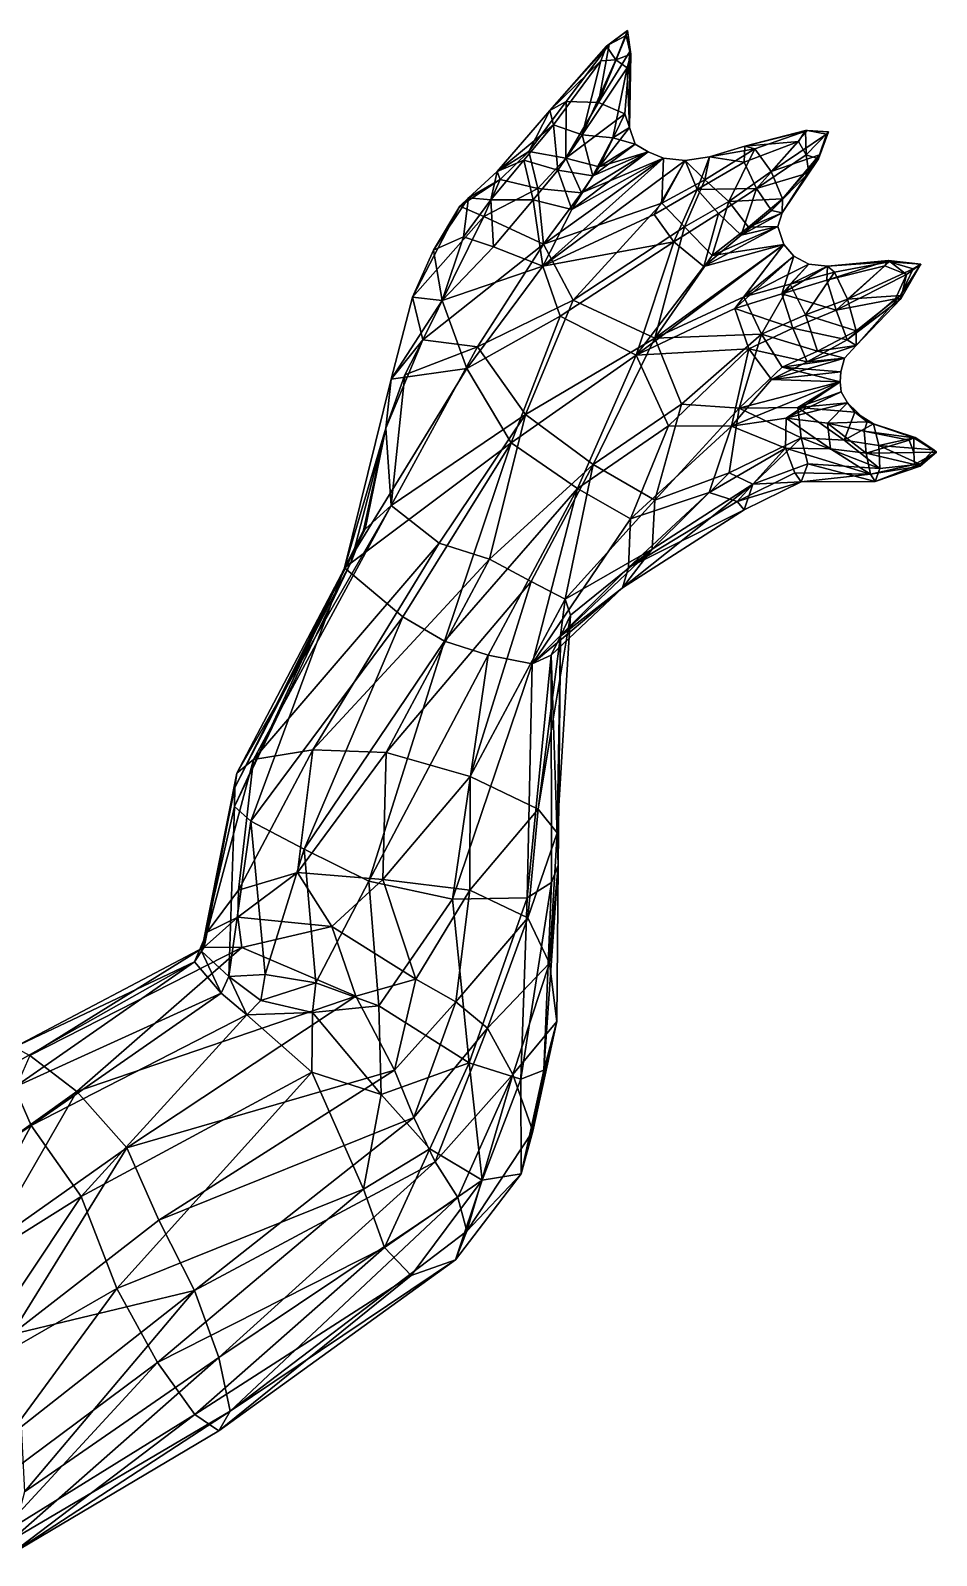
# Model space of a CAD drawing. Extents: x -0.72 to 0.72, y -1.47 to 3.21.
# Drawn here: x 0.304 to 0.718, y 0.796 to 1.493 of the extents above; entities that cross this region are included whole.
import ezdxf

# ---------------------------------------------------------------- set-up
doc = ezdxf.new("R2010")
doc.units = 0
doc.layers.add('CROCODIL$LWO', color=1, linetype='CONTINUOUS')

msp = doc.modelspace()

# ---------------------------------------------------------------- linework, layer by layer
at = {"layer": 'CROCODIL$LWO'}
for points in [[(0.57571, 1.49037, 0.01233), (0.56796, 1.48627, 0.01117), (0.56313, 1.45972, 0.03089)], [(0.57737, 1.48311, 0.01177), (0.57571, 1.49037, 0.01233), (0.56313, 1.45972, 0.03089)], [(0.57635, 1.49266, 0.00577), (0.56677, 1.48554, 0.00553), (0.56796, 1.48627, 0.01117)], [(0.57635, 1.49266, 0.00577), (0.571, 1.4792, -0.00032), (0.56677, 1.48554, 0.00553)], [(0.57571, 1.49037, 0.01233), (0.57635, 1.49266, 0.00577), (0.56796, 1.48627, 0.01117)], [(0.57635, 1.49266, 0.00577), (0.57784, 1.48192, 0.00623), (0.571, 1.4792, -0.00032)], [(0.57571, 1.49037, 0.01233), (0.57737, 1.48311, 0.01177), (0.57635, 1.49266, 0.00577)], [(0.57784, 1.48192, 0.00623), (0.57635, 1.49266, 0.00577), (0.57737, 1.48311, 0.01177)], [(0.54834, 1.46025, 0.02614), (0.56796, 1.48627, 0.01117), (0.54083, 1.4561, 0.01474)], [(0.56796, 1.48627, 0.01117), (0.56677, 1.48554, 0.00553), (0.54083, 1.4561, 0.01474)], [(0.56677, 1.48554, 0.00553), (0.56424, 1.47885, 0.00018), (0.54083, 1.4561, 0.01474)], [(0.54834, 1.46025, 0.02614), (0.56313, 1.45972, 0.03089), (0.56796, 1.48627, 0.01117)], [(0.571, 1.4792, -0.00032), (0.56424, 1.47885, 0.00018), (0.56677, 1.48554, 0.00553)], [(0.54262, 1.44961, 0.0041), (0.54083, 1.4561, 0.01474), (0.56424, 1.47885, 0.00018)], [(0.54262, 1.44961, 0.0041), (0.56424, 1.47885, 0.00018), (0.55563, 1.445, 0.00107)], [(0.571, 1.4792, -0.00032), (0.57625, 1.47561, 0.00094), (0.55563, 1.445, 0.00107)], [(0.56424, 1.47885, 0.00018), (0.571, 1.4792, -0.00032), (0.55563, 1.445, 0.00107)], [(0.57512, 1.45459, 0.02774), (0.57737, 1.48311, 0.01177), (0.56313, 1.45972, 0.03089)], [(0.57625, 1.47561, 0.00094), (0.571, 1.4792, -0.00032), (0.57784, 1.48192, 0.00623)], [(0.57512, 1.45459, 0.02774), (0.57732, 1.44836, 0.01692), (0.57737, 1.48311, 0.01177)], [(0.57625, 1.47561, 0.00094), (0.57784, 1.48192, 0.00623), (0.57732, 1.44836, 0.01692)], [(0.57784, 1.48192, 0.00623), (0.57737, 1.48311, 0.01177), (0.57732, 1.44836, 0.01692)], [(0.56963, 1.44365, 0.00571), (0.55563, 1.445, 0.00107), (0.57625, 1.47561, 0.00094)], [(0.56963, 1.44365, 0.00571), (0.57625, 1.47561, 0.00094), (0.57732, 1.44836, 0.01692)], [(0.54083, 1.4561, 0.01474), (0.54262, 1.44961, 0.0041), (0.51682, 1.42823, 0.01814)], [(0.51682, 1.42823, 0.01814), (0.53136, 1.43735, 0.0306), (0.54083, 1.4561, 0.01474)], [(0.54834, 1.46025, 0.02614), (0.54083, 1.4561, 0.01474), (0.53136, 1.43735, 0.0306)], [(0.53136, 1.43735, 0.0306), (0.54827, 1.43439, 0.03692), (0.54834, 1.46025, 0.02614)], [(0.56313, 1.45972, 0.03089), (0.54834, 1.46025, 0.02614), (0.54827, 1.43439, 0.03692)], [(0.57512, 1.45459, 0.02774), (0.56313, 1.45972, 0.03089), (0.54827, 1.43439, 0.03692)], [(0.52895, 1.4334, 0.00416), (0.51682, 1.42823, 0.01814), (0.54262, 1.44961, 0.0041)], [(0.52895, 1.4334, 0.00416), (0.54262, 1.44961, 0.0041), (0.54459, 1.42893, 0.00039)], [(0.54262, 1.44961, 0.0041), (0.55563, 1.445, 0.00107), (0.54459, 1.42893, 0.00039)], [(0.56337, 1.43037, 0.03266), (0.57512, 1.45459, 0.02774), (0.54827, 1.43439, 0.03692)], [(0.57732, 1.44836, 0.01692), (0.57512, 1.45459, 0.02774), (0.56337, 1.43037, 0.03266)], [(0.54459, 1.42893, 0.00039), (0.55563, 1.445, 0.00107), (0.56058, 1.42629, 0.00606)], [(0.55563, 1.445, 0.00107), (0.56963, 1.44365, 0.00571), (0.56058, 1.42629, 0.00606)], [(0.56058, 1.42629, 0.00606), (0.56963, 1.44365, 0.00571), (0.57989, 1.44081, 0.02079)], [(0.57989, 1.44081, 0.02079), (0.57732, 1.44836, 0.01692), (0.56337, 1.43037, 0.03266)], [(0.56963, 1.44365, 0.00571), (0.57732, 1.44836, 0.01692), (0.57989, 1.44081, 0.02079)], [(0.62965, 1.43247, 0.00942), (0.65459, 1.44191, 0.00458), (0.63537, 1.42055, 0.00594)], [(0.62965, 1.43247, 0.00942), (0.63007, 1.43977, 0.02026), (0.65459, 1.44191, 0.00458)], [(0.65768, 1.44703, 0.00918), (0.65459, 1.44191, 0.00458), (0.63007, 1.43977, 0.02026)], [(0.65868, 1.447, 0.01391), (0.65768, 1.44703, 0.00918), (0.63007, 1.43977, 0.02026)], [(0.63455, 1.43864, 0.03151), (0.65868, 1.447, 0.01391), (0.63007, 1.43977, 0.02026)], [(0.63455, 1.43864, 0.03151), (0.64208, 1.42823, 0.03582), (0.65868, 1.447, 0.01391)], [(0.65459, 1.44191, 0.00458), (0.65807, 1.43592, 0.00391), (0.63537, 1.42055, 0.00594)], [(0.66729, 1.44536, 0.01494), (0.65868, 1.447, 0.01391), (0.64208, 1.42823, 0.03582)], [(0.66407, 1.43583, 0.01407), (0.66729, 1.44536, 0.01494), (0.64208, 1.42823, 0.03582)], [(0.65459, 1.44191, 0.00458), (0.65768, 1.44703, 0.00918), (0.65807, 1.43592, 0.00391)], [(0.66828, 1.44643, 0.00949), (0.65807, 1.43592, 0.00391), (0.65768, 1.44703, 0.00918)], [(0.65768, 1.44703, 0.00918), (0.65868, 1.447, 0.01391), (0.66828, 1.44643, 0.00949)], [(0.66828, 1.44643, 0.00949), (0.6637, 1.43398, 0.00935), (0.65807, 1.43592, 0.00391)], [(0.66729, 1.44536, 0.01494), (0.66828, 1.44643, 0.00949), (0.65868, 1.447, 0.01391)], [(0.66407, 1.43583, 0.01407), (0.6637, 1.43398, 0.00935), (0.66828, 1.44643, 0.00949)], [(0.66729, 1.44536, 0.01494), (0.66407, 1.43583, 0.01407), (0.66828, 1.44643, 0.00949)], [(0.51819, 1.42469, 0.03622), (0.53136, 1.43735, 0.0306), (0.51682, 1.42823, 0.01814)], [(0.51819, 1.42469, 0.03622), (0.53536, 1.4205, 0.04389), (0.53136, 1.43735, 0.0306)], [(0.54827, 1.43439, 0.03692), (0.53136, 1.43735, 0.0306), (0.53536, 1.4205, 0.04389)], [(0.55095, 1.41097, 0.00802), (0.58584, 1.43732, 0.02724), (0.59277, 1.43439, 0.03388)], [(0.55095, 1.41097, 0.00802), (0.56058, 1.42629, 0.00606), (0.58584, 1.43732, 0.02724)], [(0.58584, 1.43732, 0.02724), (0.55538, 1.41846, 0.04357), (0.59277, 1.43439, 0.03388)], [(0.55538, 1.41846, 0.04357), (0.58584, 1.43732, 0.02724), (0.56337, 1.43037, 0.03266)], [(0.56058, 1.42629, 0.00606), (0.57989, 1.44081, 0.02079), (0.58584, 1.43732, 0.02724)], [(0.57989, 1.44081, 0.02079), (0.56337, 1.43037, 0.03266), (0.58584, 1.43732, 0.02724)], [(0.61386, 1.43499, 0.02247), (0.60827, 1.42001, 0.00918), (0.60268, 1.43325, 0.02719)], [(0.61171, 1.42448, 0.03522), (0.61386, 1.43499, 0.02247), (0.60268, 1.43325, 0.02719)], [(0.60827, 1.42001, 0.00918), (0.61386, 1.43499, 0.02247), (0.62965, 1.43247, 0.00942)], [(0.61171, 1.42448, 0.03522), (0.63455, 1.43864, 0.03151), (0.61386, 1.43499, 0.02247)], [(0.61171, 1.42448, 0.03522), (0.62261, 1.41457, 0.04129), (0.63455, 1.43864, 0.03151)], [(0.63007, 1.43977, 0.02026), (0.62965, 1.43247, 0.00942), (0.61386, 1.43499, 0.02247)], [(0.63455, 1.43864, 0.03151), (0.63007, 1.43977, 0.02026), (0.61386, 1.43499, 0.02247)], [(0.64208, 1.42823, 0.03582), (0.63455, 1.43864, 0.03151), (0.62261, 1.41457, 0.04129)], [(0.65807, 1.43592, 0.00391), (0.65928, 1.42767, 0.00464), (0.63537, 1.42055, 0.00594)], [(0.64724, 1.41577, 0.03226), (0.66407, 1.43583, 0.01407), (0.64208, 1.42823, 0.03582)], [(0.64724, 1.41577, 0.03226), (0.64711, 1.40935, 0.02128), (0.66407, 1.43583, 0.01407)], [(0.6637, 1.43398, 0.00935), (0.66407, 1.43583, 0.01407), (0.64711, 1.40935, 0.02128)], [(0.6637, 1.43398, 0.00935), (0.65928, 1.42767, 0.00464), (0.65807, 1.43592, 0.00391)], [(0.51682, 1.42823, 0.01814), (0.51389, 1.41527, 0.00542), (0.50367, 1.41628, 0.0216)], [(0.51819, 1.42469, 0.03622), (0.51682, 1.42823, 0.01814), (0.50367, 1.41628, 0.0216)], [(0.51389, 1.41527, 0.00542), (0.51682, 1.42823, 0.01814), (0.52895, 1.4334, 0.00416)], [(0.51389, 1.41527, 0.00542), (0.52895, 1.4334, 0.00416), (0.53324, 1.41526, 0.00155)], [(0.52895, 1.4334, 0.00416), (0.54459, 1.42893, 0.00039), (0.53324, 1.41526, 0.00155)], [(0.53324, 1.41526, 0.00155), (0.54459, 1.42893, 0.00039), (0.55095, 1.41097, 0.00802)], [(0.53536, 1.4205, 0.04389), (0.55538, 1.41846, 0.04357), (0.54827, 1.43439, 0.03692)], [(0.59277, 1.43439, 0.03388), (0.60268, 1.43325, 0.02719), (0.53767, 1.38503, 0.00989)], [(0.53767, 1.38503, 0.00989), (0.55095, 1.41097, 0.00802), (0.59277, 1.43439, 0.03388)], [(0.60268, 1.43325, 0.02719), (0.58863, 1.40866, 0.01052), (0.53767, 1.38503, 0.00989)], [(0.53792, 1.39509, 0.06511), (0.5921, 1.41383, 0.04593), (0.59277, 1.43439, 0.03388)], [(0.53792, 1.39509, 0.06511), (0.59277, 1.43439, 0.03388), (0.55538, 1.41846, 0.04357)], [(0.54459, 1.42893, 0.00039), (0.56058, 1.42629, 0.00606), (0.55095, 1.41097, 0.00802)], [(0.56337, 1.43037, 0.03266), (0.54827, 1.43439, 0.03692), (0.55538, 1.41846, 0.04357)], [(0.58863, 1.40866, 0.01052), (0.60268, 1.43325, 0.02719), (0.60827, 1.42001, 0.00918)], [(0.5921, 1.41383, 0.04593), (0.60268, 1.43325, 0.02719), (0.59277, 1.43439, 0.03388)], [(0.5921, 1.41383, 0.04593), (0.61171, 1.42448, 0.03522), (0.60268, 1.43325, 0.02719)], [(0.62965, 1.43247, 0.00942), (0.63537, 1.42055, 0.00594), (0.60827, 1.42001, 0.00918)], [(0.64724, 1.41577, 0.03226), (0.64208, 1.42823, 0.03582), (0.62261, 1.41457, 0.04129)], [(0.64711, 1.40935, 0.02128), (0.64211, 1.41039, 0.01013), (0.6637, 1.43398, 0.00935)], [(0.65928, 1.42767, 0.00464), (0.6637, 1.43398, 0.00935), (0.64211, 1.41039, 0.01013)], [(0.49977, 1.41239, 0.0401), (0.51819, 1.42469, 0.03622), (0.50367, 1.41628, 0.0216)], [(0.49977, 1.41239, 0.0401), (0.51069, 1.40774, 0.04729), (0.51819, 1.42469, 0.03622)], [(0.53536, 1.4205, 0.04389), (0.51819, 1.42469, 0.03622), (0.51069, 1.40774, 0.04729)], [(0.5921, 1.41383, 0.04593), (0.60239, 1.403, 0.05338), (0.61171, 1.42448, 0.03522)], [(0.62261, 1.41457, 0.04129), (0.61171, 1.42448, 0.03522), (0.60239, 1.403, 0.05338)], [(0.64211, 1.41039, 0.01013), (0.63537, 1.42055, 0.00594), (0.65928, 1.42767, 0.00464)], [(0.49977, 1.41239, 0.0401), (0.50367, 1.41628, 0.0216), (0.48778, 1.39236, 0.03202)], [(0.50367, 1.41628, 0.0216), (0.50142, 1.39848, 0.00565), (0.48778, 1.39236, 0.03202)], [(0.50142, 1.39848, 0.00565), (0.50367, 1.41628, 0.0216), (0.51389, 1.41527, 0.00542)], [(0.50142, 1.39848, 0.00565), (0.51389, 1.41527, 0.00542), (0.51508, 1.39389, 0.00019)], [(0.51069, 1.40774, 0.04729), (0.53792, 1.39509, 0.06511), (0.53536, 1.4205, 0.04389)], [(0.51389, 1.41527, 0.00542), (0.53324, 1.41526, 0.00155), (0.51508, 1.39389, 0.00019)], [(0.51508, 1.39389, 0.00019), (0.53324, 1.41526, 0.00155), (0.53767, 1.38503, 0.00989)], [(0.53324, 1.41526, 0.00155), (0.55095, 1.41097, 0.00802), (0.53767, 1.38503, 0.00989)], [(0.55538, 1.41846, 0.04357), (0.53536, 1.4205, 0.04389), (0.53792, 1.39509, 0.06511)], [(0.53792, 1.39509, 0.06511), (0.55161, 1.36956, 0.07946), (0.5921, 1.41383, 0.04593)], [(0.60239, 1.403, 0.05338), (0.5921, 1.41383, 0.04593), (0.55161, 1.36956, 0.07946)], [(0.58863, 1.40866, 0.01052), (0.60827, 1.42001, 0.00918), (0.5976, 1.39615, 0.00648)], [(0.60827, 1.42001, 0.00918), (0.61795, 1.40902, 0.00489), (0.5976, 1.39615, 0.00648)], [(0.60239, 1.403, 0.05338), (0.61508, 1.38996, 0.04646), (0.62261, 1.41457, 0.04129)], [(0.61795, 1.40902, 0.00489), (0.60827, 1.42001, 0.00918), (0.63537, 1.42055, 0.00594)], [(0.63172, 1.40291, 0.0374), (0.62261, 1.41457, 0.04129), (0.61508, 1.38996, 0.04646)], [(0.61795, 1.40902, 0.00489), (0.63537, 1.42055, 0.00594), (0.62827, 1.39916, 0.01015)], [(0.63172, 1.40291, 0.0374), (0.64724, 1.41577, 0.03226), (0.62261, 1.41457, 0.04129)], [(0.63537, 1.42055, 0.00594), (0.64211, 1.41039, 0.01013), (0.62827, 1.39916, 0.01015)], [(0.64711, 1.40935, 0.02128), (0.64724, 1.41577, 0.03226), (0.63172, 1.40291, 0.0374)], [(0.49977, 1.41239, 0.0401), (0.48778, 1.39236, 0.03202), (0.47814, 1.37093, 0.05569)], [(0.51069, 1.40774, 0.04729), (0.49977, 1.41239, 0.0401), (0.47814, 1.37093, 0.05569)], [(0.4829, 1.35133, 0.07969), (0.51069, 1.40774, 0.04729), (0.47814, 1.37093, 0.05569)], [(0.53792, 1.39509, 0.06511), (0.51069, 1.40774, 0.04729), (0.4829, 1.35133, 0.07969)], [(0.58863, 1.40866, 0.01052), (0.5976, 1.39615, 0.00648), (0.53767, 1.38503, 0.00989)], [(0.5976, 1.39615, 0.00648), (0.61795, 1.40902, 0.00489), (0.61131, 1.38494, 0.01238)], [(0.61795, 1.40902, 0.00489), (0.62827, 1.39916, 0.01015), (0.61131, 1.38494, 0.01238)], [(0.64211, 1.41039, 0.01013), (0.64711, 1.40935, 0.02128), (0.62827, 1.39916, 0.01015)], [(0.64505, 1.40318, 0.02458), (0.62827, 1.39916, 0.01015), (0.64711, 1.40935, 0.02128)], [(0.64505, 1.40318, 0.02458), (0.64711, 1.40935, 0.02128), (0.63172, 1.40291, 0.0374)], [(0.55161, 1.36956, 0.07946), (0.58881, 1.3522, 0.07), (0.60239, 1.403, 0.05338)], [(0.61508, 1.38996, 0.04646), (0.60239, 1.403, 0.05338), (0.58881, 1.3522, 0.07)], [(0.61131, 1.38494, 0.01238), (0.64505, 1.40318, 0.02458), (0.64787, 1.39494, 0.03149)], [(0.62827, 1.39916, 0.01015), (0.64505, 1.40318, 0.02458), (0.61131, 1.38494, 0.01238)], [(0.64505, 1.40318, 0.02458), (0.61508, 1.38996, 0.04646), (0.64787, 1.39494, 0.03149)], [(0.64505, 1.40318, 0.02458), (0.63172, 1.40291, 0.0374), (0.61508, 1.38996, 0.04646)], [(0.53792, 1.39509, 0.06511), (0.4829, 1.35133, 0.07969), (0.50778, 1.34822, 0.09355)], [(0.50142, 1.39848, 0.00565), (0.49166, 1.36943, 0.02322), (0.48778, 1.39236, 0.03202)], [(0.51508, 1.39389, 0.00019), (0.49166, 1.36943, 0.02322), (0.50142, 1.39848, 0.00565)], [(0.53767, 1.38503, 0.00989), (0.49166, 1.36943, 0.02322), (0.51508, 1.39389, 0.00019)], [(0.55161, 1.36956, 0.07946), (0.53792, 1.39509, 0.06511), (0.50778, 1.34822, 0.09355)], [(0.54554, 1.36218, 0.01091), (0.53767, 1.38503, 0.00989), (0.5976, 1.39615, 0.00648)], [(0.54554, 1.36218, 0.01091), (0.5976, 1.39615, 0.00648), (0.58041, 1.34441, 0.01325)], [(0.5976, 1.39615, 0.00648), (0.61131, 1.38494, 0.01238), (0.58041, 1.34441, 0.01325)], [(0.58041, 1.34441, 0.01325), (0.64787, 1.39494, 0.03149), (0.62543, 1.36575, 0.01191)], [(0.58041, 1.34441, 0.01325), (0.61131, 1.38494, 0.01238), (0.64787, 1.39494, 0.03149)], [(0.58881, 1.3522, 0.07), (0.62952, 1.37107, 0.04751), (0.64787, 1.39494, 0.03149)], [(0.58881, 1.3522, 0.07), (0.64787, 1.39494, 0.03149), (0.61508, 1.38996, 0.04646)], [(0.65245, 1.38967, 0.02804), (0.62543, 1.36575, 0.01191), (0.64787, 1.39494, 0.03149)], [(0.62952, 1.37107, 0.04751), (0.65245, 1.38967, 0.02804), (0.64787, 1.39494, 0.03149)], [(0.47814, 1.37093, 0.05569), (0.48778, 1.39236, 0.03202), (0.49166, 1.36943, 0.02322)], [(0.62543, 1.36575, 0.01191), (0.65245, 1.38967, 0.02804), (0.64687, 1.37238, 0.01005)], [(0.65245, 1.38967, 0.02804), (0.62952, 1.37107, 0.04751), (0.6593, 1.38596, 0.02519)], [(0.65066, 1.37681, 0.03862), (0.6593, 1.38596, 0.02519), (0.62952, 1.37107, 0.04751)], [(0.6593, 1.38596, 0.02519), (0.64687, 1.37238, 0.01005), (0.65245, 1.38967, 0.02804)], [(0.6593, 1.38596, 0.02519), (0.66775, 1.38506, 0.02262), (0.64687, 1.37238, 0.01005)], [(0.6593, 1.38596, 0.02519), (0.65066, 1.37681, 0.03862), (0.66775, 1.38506, 0.02262)], [(0.66775, 1.38506, 0.02262), (0.69564, 1.38761, 0.00848), (0.66747, 1.37864, 0.0111)], [(0.69564, 1.38761, 0.00848), (0.69393, 1.38526, 0.00344), (0.66747, 1.37864, 0.0111)], [(0.69603, 1.38703, 0.01377), (0.69564, 1.38761, 0.00848), (0.66775, 1.38506, 0.02262)], [(0.671, 1.3823, 0.03382), (0.69603, 1.38703, 0.01377), (0.66775, 1.38506, 0.02262)], [(0.671, 1.3823, 0.03382), (0.67685, 1.37003, 0.03809), (0.69603, 1.38703, 0.01377)], [(0.70686, 1.38389, 0.01508), (0.69603, 1.38703, 0.01377), (0.67685, 1.37003, 0.03809)], [(0.70389, 1.38118, 0.00318), (0.69393, 1.38526, 0.00344), (0.69564, 1.38761, 0.00848)], [(0.71037, 1.38598, 0.00908), (0.69564, 1.38761, 0.00848), (0.69603, 1.38703, 0.01377)], [(0.71037, 1.38598, 0.00908), (0.70389, 1.38118, 0.00318), (0.69564, 1.38761, 0.00848)], [(0.70686, 1.38389, 0.01508), (0.71037, 1.38598, 0.00908), (0.69603, 1.38703, 0.01377)], [(0.70686, 1.38389, 0.01508), (0.70116, 1.3717, 0.01398), (0.71037, 1.38598, 0.00908)], [(0.70136, 1.37018, 0.00857), (0.71037, 1.38598, 0.00908), (0.70116, 1.3717, 0.01398)], [(0.71037, 1.38598, 0.00908), (0.70136, 1.37018, 0.00857), (0.70389, 1.38118, 0.00318)], [(0.53767, 1.38503, 0.00989), (0.50288, 1.33828, 0.02781), (0.49166, 1.36943, 0.02322)], [(0.54554, 1.36218, 0.01091), (0.50288, 1.33828, 0.02781), (0.53767, 1.38503, 0.00989)], [(0.66775, 1.38506, 0.02262), (0.66747, 1.37864, 0.0111), (0.64687, 1.37238, 0.01005)], [(0.671, 1.3823, 0.03382), (0.66775, 1.38506, 0.02262), (0.65066, 1.37681, 0.03862)], [(0.65066, 1.37681, 0.03862), (0.65767, 1.36274, 0.0437), (0.671, 1.3823, 0.03382)], [(0.67685, 1.37003, 0.03809), (0.671, 1.3823, 0.03382), (0.65767, 1.36274, 0.0437)], [(0.66747, 1.37864, 0.0111), (0.69393, 1.38526, 0.00344), (0.67171, 1.36499, 0.00714)], [(0.69393, 1.38526, 0.00344), (0.70389, 1.38118, 0.00318), (0.67171, 1.36499, 0.00714)], [(0.70389, 1.38118, 0.00318), (0.69892, 1.37007, 0.00348), (0.67171, 1.36499, 0.00714)], [(0.70116, 1.3717, 0.01398), (0.70686, 1.38389, 0.01508), (0.67685, 1.37003, 0.03809)], [(0.69892, 1.37007, 0.00348), (0.70389, 1.38118, 0.00318), (0.70136, 1.37018, 0.00857)], [(0.64687, 1.37238, 0.01005), (0.65198, 1.35668, 0.00458), (0.62543, 1.36575, 0.01191)], [(0.62952, 1.37107, 0.04751), (0.63764, 1.35406, 0.05268), (0.65066, 1.37681, 0.03862)], [(0.65767, 1.36274, 0.0437), (0.65066, 1.37681, 0.03862), (0.63764, 1.35406, 0.05268)], [(0.66747, 1.37864, 0.0111), (0.67171, 1.36499, 0.00714), (0.64687, 1.37238, 0.01005)], [(0.65198, 1.35668, 0.00458), (0.64687, 1.37238, 0.01005), (0.67171, 1.36499, 0.00714)], [(0.47814, 1.37093, 0.05569), (0.49166, 1.36943, 0.02322), (0.46843, 1.33337, 0.06104)], [(0.4829, 1.35133, 0.07969), (0.47814, 1.37093, 0.05569), (0.46843, 1.33337, 0.06104)], [(0.49166, 1.36943, 0.02322), (0.50288, 1.33828, 0.02781), (0.46843, 1.33337, 0.06104)], [(0.52974, 1.31732, 0.09588), (0.55161, 1.36956, 0.07946), (0.50778, 1.34822, 0.09355)], [(0.58881, 1.3522, 0.07), (0.55161, 1.36956, 0.07946), (0.52974, 1.31732, 0.09588)], [(0.62543, 1.36575, 0.01191), (0.63182, 1.34731, 0.00476), (0.58041, 1.34441, 0.01325)], [(0.63764, 1.35406, 0.05268), (0.62952, 1.37107, 0.04751), (0.58881, 1.3522, 0.07)], [(0.63182, 1.34731, 0.00476), (0.62543, 1.36575, 0.01191), (0.65198, 1.35668, 0.00458)], [(0.68095, 1.35551, 0.03446), (0.67685, 1.37003, 0.03809), (0.65767, 1.36274, 0.0437)], [(0.67672, 1.35134, 0.01087), (0.67171, 1.36499, 0.00714), (0.69892, 1.37007, 0.00348)], [(0.68089, 1.34875, 0.02345), (0.67672, 1.35134, 0.01087), (0.70136, 1.37018, 0.00857)], [(0.69892, 1.37007, 0.00348), (0.70136, 1.37018, 0.00857), (0.67672, 1.35134, 0.01087)], [(0.68095, 1.35551, 0.03446), (0.70116, 1.3717, 0.01398), (0.67685, 1.37003, 0.03809)], [(0.68095, 1.35551, 0.03446), (0.68089, 1.34875, 0.02345), (0.70116, 1.3717, 0.01398)], [(0.70136, 1.37018, 0.00857), (0.70116, 1.3717, 0.01398), (0.68089, 1.34875, 0.02345)], [(0.54554, 1.36218, 0.01091), (0.52316, 1.30434, 0.02888), (0.50288, 1.33828, 0.02781)], [(0.58041, 1.34441, 0.01325), (0.52316, 1.30434, 0.02888), (0.54554, 1.36218, 0.01091)], [(0.66322, 1.34618, 0.0384), (0.65767, 1.36274, 0.0437), (0.63764, 1.35406, 0.05268)], [(0.67171, 1.36499, 0.00714), (0.67672, 1.35134, 0.01087), (0.65198, 1.35668, 0.00458)], [(0.66322, 1.34618, 0.0384), (0.68095, 1.35551, 0.03446), (0.65767, 1.36274, 0.0437)], [(0.4829, 1.35133, 0.07969), (0.46594, 1.31104, 0.0811), (0.47457, 1.33537, 0.09568)], [(0.46843, 1.33337, 0.06104), (0.46594, 1.31104, 0.0811), (0.4829, 1.35133, 0.07969)], [(0.50778, 1.34822, 0.09355), (0.4829, 1.35133, 0.07969), (0.47457, 1.33537, 0.09568)], [(0.56068, 1.29441, 0.0885), (0.58881, 1.3522, 0.07), (0.52974, 1.31732, 0.09588)], [(0.56068, 1.29441, 0.0885), (0.60113, 1.32195, 0.071), (0.58881, 1.3522, 0.07)], [(0.60113, 1.32195, 0.071), (0.63764, 1.35406, 0.05268), (0.58881, 1.3522, 0.07)], [(0.60113, 1.32195, 0.071), (0.62747, 1.32024, 0.05613), (0.63764, 1.35406, 0.05268)], [(0.64713, 1.33884, 0.04437), (0.63764, 1.35406, 0.05268), (0.62747, 1.32024, 0.05613)], [(0.65198, 1.35668, 0.00458), (0.65853, 1.34137, 0.00892), (0.63182, 1.34731, 0.00476)], [(0.64713, 1.33884, 0.04437), (0.66322, 1.34618, 0.0384), (0.63764, 1.35406, 0.05268)], [(0.65853, 1.34137, 0.00892), (0.65198, 1.35668, 0.00458), (0.67672, 1.35134, 0.01087)], [(0.67672, 1.35134, 0.01087), (0.68089, 1.34875, 0.02345), (0.65853, 1.34137, 0.00892)], [(0.68089, 1.34875, 0.02345), (0.68095, 1.35551, 0.03446), (0.66322, 1.34618, 0.0384)], [(0.50778, 1.34822, 0.09355), (0.47457, 1.33537, 0.09568), (0.46844, 1.27572, 0.10812)], [(0.52974, 1.31732, 0.09588), (0.50778, 1.34822, 0.09355), (0.46844, 1.27572, 0.10812)], [(0.5535, 1.28353, 0.01983), (0.52316, 1.30434, 0.02888), (0.58041, 1.34441, 0.01325)], [(0.59517, 1.3121, 0.00354), (0.5535, 1.28353, 0.01983), (0.58041, 1.34441, 0.01325)], [(0.59517, 1.3121, 0.00354), (0.58041, 1.34441, 0.01325), (0.63182, 1.34731, 0.00476)], [(0.59517, 1.3121, 0.00354), (0.63182, 1.34731, 0.00476), (0.62397, 1.31202, 0.00469)], [(0.63182, 1.34731, 0.00476), (0.64224, 1.33335, 0.00798), (0.62397, 1.31202, 0.00469)], [(0.64224, 1.33335, 0.00798), (0.63182, 1.34731, 0.00476), (0.65853, 1.34137, 0.00892)], [(0.67555, 1.34308, 0.02609), (0.66322, 1.34618, 0.0384), (0.64713, 1.33884, 0.04437)], [(0.67555, 1.34308, 0.02609), (0.65853, 1.34137, 0.00892), (0.68089, 1.34875, 0.02345)], [(0.67555, 1.34308, 0.02609), (0.68089, 1.34875, 0.02345), (0.66322, 1.34618, 0.0384)], [(0.50288, 1.33828, 0.02781), (0.44711, 1.24731, 0.05597), (0.46843, 1.33337, 0.06104)], [(0.52316, 1.30434, 0.02888), (0.44711, 1.24731, 0.05597), (0.50288, 1.33828, 0.02781)], [(0.62747, 1.32024, 0.05613), (0.67363, 1.33227, 0.02444), (0.64713, 1.33884, 0.04437)], [(0.67392, 1.33678, 0.02369), (0.64224, 1.33335, 0.00798), (0.67555, 1.34308, 0.02609)], [(0.65853, 1.34137, 0.00892), (0.67555, 1.34308, 0.02609), (0.64224, 1.33335, 0.00798)], [(0.67392, 1.33678, 0.02369), (0.67555, 1.34308, 0.02609), (0.64713, 1.33884, 0.04437)], [(0.67392, 1.33678, 0.02369), (0.64713, 1.33884, 0.04437), (0.67363, 1.33227, 0.02444)], [(0.46843, 1.33337, 0.06104), (0.44711, 1.24731, 0.05597), (0.46594, 1.31104, 0.0811)], [(0.47457, 1.33537, 0.09568), (0.46594, 1.31104, 0.0811), (0.46844, 1.27572, 0.10812)], [(0.62397, 1.31202, 0.00469), (0.64224, 1.33335, 0.00798), (0.67363, 1.33227, 0.02444)], [(0.62397, 1.31202, 0.00469), (0.67363, 1.33227, 0.02444), (0.64884, 1.31561, 0.00652)], [(0.62747, 1.32024, 0.05613), (0.65418, 1.32046, 0.04274), (0.67363, 1.33227, 0.02444)], [(0.64224, 1.33335, 0.00798), (0.67392, 1.33678, 0.02369), (0.67363, 1.33227, 0.02444)], [(0.67402, 1.32768, 0.02301), (0.64884, 1.31561, 0.00652), (0.67363, 1.33227, 0.02444)], [(0.65418, 1.32046, 0.04274), (0.67402, 1.32768, 0.02301), (0.67363, 1.33227, 0.02444)], [(0.67402, 1.32768, 0.02301), (0.67692, 1.32267, 0.02205), (0.64884, 1.31561, 0.00652)], [(0.67402, 1.32768, 0.02301), (0.65418, 1.32046, 0.04274), (0.67692, 1.32267, 0.02205)], [(0.46844, 1.27572, 0.10812), (0.49026, 1.25854, 0.11284), (0.52974, 1.31732, 0.09588)], [(0.51326, 1.2513, 0.11576), (0.52974, 1.31732, 0.09588), (0.49026, 1.25854, 0.11284)], [(0.51326, 1.2513, 0.11576), (0.56068, 1.29441, 0.0885), (0.52974, 1.31732, 0.09588)], [(0.56068, 1.29441, 0.0885), (0.58893, 1.27821, 0.07378), (0.60113, 1.32195, 0.071)], [(0.58893, 1.27821, 0.07378), (0.62747, 1.32024, 0.05613), (0.60113, 1.32195, 0.071)], [(0.62747, 1.32024, 0.05613), (0.58893, 1.27821, 0.07378), (0.62277, 1.29066, 0.06038)], [(0.62277, 1.29066, 0.06038), (0.65573, 1.30667, 0.04816), (0.62747, 1.32024, 0.05613)], [(0.65573, 1.30667, 0.04816), (0.65418, 1.32046, 0.04274), (0.62747, 1.32024, 0.05613)], [(0.67692, 1.32267, 0.02205), (0.66783, 1.31334, 0.00803), (0.64884, 1.31561, 0.00652)], [(0.68023, 1.31842, 0.03906), (0.67692, 1.32267, 0.02205), (0.65418, 1.32046, 0.04274)], [(0.65573, 1.30667, 0.04816), (0.67542, 1.3056, 0.04353), (0.65418, 1.32046, 0.04274)], [(0.67542, 1.3056, 0.04353), (0.68023, 1.31842, 0.03906), (0.65418, 1.32046, 0.04274)], [(0.67692, 1.32267, 0.02205), (0.68597, 1.31402, 0.02112), (0.66783, 1.31334, 0.00803)], [(0.68023, 1.31842, 0.03906), (0.67542, 1.3056, 0.04353), (0.68883, 1.31307, 0.03482)], [(0.67692, 1.32267, 0.02205), (0.68023, 1.31842, 0.03906), (0.68597, 1.31402, 0.02112)], [(0.68883, 1.31307, 0.03482), (0.68597, 1.31402, 0.02112), (0.68023, 1.31842, 0.03906)], [(0.44711, 1.24731, 0.05597), (0.45002, 1.25004, 0.06891), (0.46594, 1.31104, 0.0811)], [(0.4557, 1.26452, 0.08165), (0.46594, 1.31104, 0.0811), (0.45002, 1.25004, 0.06891)], [(0.4557, 1.26452, 0.08165), (0.45647, 1.2649, 0.09375), (0.46594, 1.31104, 0.0811)], [(0.46844, 1.27572, 0.10812), (0.46594, 1.31104, 0.0811), (0.45647, 1.2649, 0.09375)], [(0.59517, 1.3121, 0.00354), (0.5777, 1.26972, 0.01133), (0.5535, 1.28353, 0.01983)], [(0.62397, 1.31202, 0.00469), (0.5777, 1.26972, 0.01133), (0.59517, 1.3121, 0.00354)], [(0.5777, 1.26972, 0.01133), (0.62397, 1.31202, 0.00469), (0.61374, 1.28164, 0.00007)], [(0.61374, 1.28164, 0.00007), (0.62397, 1.31202, 0.00469), (0.64863, 1.30188, 0.00081)], [(0.64884, 1.31561, 0.00652), (0.64863, 1.30188, 0.00081), (0.62397, 1.31202, 0.00469)], [(0.64863, 1.30188, 0.00081), (0.64884, 1.31561, 0.00652), (0.6691, 1.30169, 0.00272)], [(0.66783, 1.31334, 0.00803), (0.6691, 1.30169, 0.00272), (0.64884, 1.31561, 0.00652)], [(0.68597, 1.31402, 0.02112), (0.68447, 1.30969, 0.00982), (0.66783, 1.31334, 0.00803)], [(0.6691, 1.30169, 0.00272), (0.66783, 1.31334, 0.00803), (0.68552, 1.29963, 0.00569)], [(0.68447, 1.30969, 0.00982), (0.68552, 1.29963, 0.00569), (0.66783, 1.31334, 0.00803)], [(0.69119, 1.3031, 0.03883), (0.68883, 1.31307, 0.03482), (0.67542, 1.3056, 0.04353)], [(0.68597, 1.31402, 0.02112), (0.70726, 1.30661, 0.01085), (0.68447, 1.30969, 0.00982)], [(0.68447, 1.30969, 0.00982), (0.70502, 1.30565, 0.00596), (0.68552, 1.29963, 0.00569)], [(0.70726, 1.30661, 0.01085), (0.70502, 1.30565, 0.00596), (0.68447, 1.30969, 0.00982)], [(0.68883, 1.31307, 0.03482), (0.70785, 1.30685, 0.01683), (0.68597, 1.31402, 0.02112)], [(0.70785, 1.30685, 0.01683), (0.70726, 1.30661, 0.01085), (0.68597, 1.31402, 0.02112)], [(0.68883, 1.31307, 0.03482), (0.69119, 1.3031, 0.03883), (0.70785, 1.30685, 0.01683)], [(0.47373, 1.22489, 0.04985), (0.44711, 1.24731, 0.05597), (0.52316, 1.30434, 0.02888)], [(0.49278, 1.21371, 0.05036), (0.47373, 1.22489, 0.04985), (0.52316, 1.30434, 0.02888)], [(0.5535, 1.28353, 0.01983), (0.49278, 1.21371, 0.05036), (0.52316, 1.30434, 0.02888)], [(0.62277, 1.29066, 0.06038), (0.63359, 1.28549, 0.05144), (0.65573, 1.30667, 0.04816)], [(0.65872, 1.29478, 0.04244), (0.65573, 1.30667, 0.04816), (0.63359, 1.28549, 0.05144)], [(0.65872, 1.29478, 0.04244), (0.6917, 1.29262, 0.03518), (0.65573, 1.30667, 0.04816)], [(0.6917, 1.29262, 0.03518), (0.67542, 1.3056, 0.04353), (0.65573, 1.30667, 0.04816)], [(0.6917, 1.29262, 0.03518), (0.69119, 1.3031, 0.03883), (0.67542, 1.3056, 0.04353)], [(0.70502, 1.30565, 0.00596), (0.70727, 1.29993, 0.00515), (0.68552, 1.29963, 0.00569)], [(0.71638, 1.30111, 0.01783), (0.70785, 1.30685, 0.01683), (0.69119, 1.3031, 0.03883)], [(0.6917, 1.29262, 0.03518), (0.70995, 1.2946, 0.01563), (0.69119, 1.3031, 0.03883)], [(0.70995, 1.2946, 0.01563), (0.71638, 1.30111, 0.01783), (0.69119, 1.3031, 0.03883)], [(0.70502, 1.30565, 0.00596), (0.70726, 1.30661, 0.01085), (0.70727, 1.29993, 0.00515)], [(0.70726, 1.30661, 0.01085), (0.70785, 1.30685, 0.01683), (0.7176, 1.30016, 0.01107)], [(0.70726, 1.30661, 0.01085), (0.7176, 1.30016, 0.01107), (0.70727, 1.29993, 0.00515)], [(0.70785, 1.30685, 0.01683), (0.71638, 1.30111, 0.01783), (0.7176, 1.30016, 0.01107)], [(0.61374, 1.28164, 0.00007), (0.64863, 1.30188, 0.00081), (0.6265, 1.27763, 0.00561)], [(0.64863, 1.30188, 0.00081), (0.65282, 1.29065, 0.00561), (0.6265, 1.27763, 0.00561)], [(0.65282, 1.29065, 0.00561), (0.64863, 1.30188, 0.00081), (0.68742, 1.2901, 0.00918)], [(0.6691, 1.30169, 0.00272), (0.68742, 1.2901, 0.00918), (0.64863, 1.30188, 0.00081)], [(0.68552, 1.29963, 0.00569), (0.68742, 1.2901, 0.00918), (0.6691, 1.30169, 0.00272)], [(0.70727, 1.29993, 0.00515), (0.70749, 1.29445, 0.00577), (0.68552, 1.29963, 0.00569)], [(0.68742, 1.2901, 0.00918), (0.68552, 1.29963, 0.00569), (0.70749, 1.29445, 0.00577)], [(0.70727, 1.29993, 0.00515), (0.7176, 1.30016, 0.01107), (0.70749, 1.29445, 0.00577)], [(0.7176, 1.30016, 0.01107), (0.71008, 1.29371, 0.01064), (0.70749, 1.29445, 0.00577)], [(0.71638, 1.30111, 0.01783), (0.70995, 1.2946, 0.01563), (0.7176, 1.30016, 0.01107)], [(0.71008, 1.29371, 0.01064), (0.7176, 1.30016, 0.01107), (0.70995, 1.2946, 0.01563)], [(0.51326, 1.2513, 0.11576), (0.53236, 1.2411, 0.1136), (0.56068, 1.29441, 0.0885)], [(0.54783, 1.23301, 0.10183), (0.56068, 1.29441, 0.0885), (0.53236, 1.2411, 0.1136)], [(0.54783, 1.23301, 0.10183), (0.58893, 1.27821, 0.07378), (0.56068, 1.29441, 0.0885)], [(0.62277, 1.29066, 0.06038), (0.58893, 1.27821, 0.07378), (0.58761, 1.2558, 0.06791)], [(0.62277, 1.29066, 0.06038), (0.58761, 1.2558, 0.06791), (0.63359, 1.28549, 0.05144)], [(0.65282, 1.29065, 0.00561), (0.65578, 1.2865, 0.02016), (0.6265, 1.27763, 0.00561)], [(0.65578, 1.2865, 0.02016), (0.65872, 1.29478, 0.04244), (0.63359, 1.28549, 0.05144)], [(0.65282, 1.29065, 0.00561), (0.68742, 1.2901, 0.00918), (0.65578, 1.2865, 0.02016)], [(0.65578, 1.2865, 0.02016), (0.68958, 1.28673, 0.02058), (0.65872, 1.29478, 0.04244)], [(0.68742, 1.2901, 0.00918), (0.68958, 1.28673, 0.02058), (0.65578, 1.2865, 0.02016)], [(0.68958, 1.28673, 0.02058), (0.6917, 1.29262, 0.03518), (0.65872, 1.29478, 0.04244)], [(0.70749, 1.29445, 0.00577), (0.71008, 1.29371, 0.01064), (0.68742, 1.2901, 0.00918)], [(0.68958, 1.28673, 0.02058), (0.68742, 1.2901, 0.00918), (0.71008, 1.29371, 0.01064)], [(0.6917, 1.29262, 0.03518), (0.68958, 1.28673, 0.02058), (0.70995, 1.2946, 0.01563)], [(0.71008, 1.29371, 0.01064), (0.70995, 1.2946, 0.01563), (0.68958, 1.28673, 0.02058)], [(0.51269, 1.20737, 0.04936), (0.49278, 1.21371, 0.05036), (0.5535, 1.28353, 0.01983)], [(0.53276, 1.2035, 0.05198), (0.51269, 1.20737, 0.04936), (0.5535, 1.28353, 0.01983)], [(0.5777, 1.26972, 0.01133), (0.53276, 1.2035, 0.05198), (0.5535, 1.28353, 0.01983)], [(0.58761, 1.2558, 0.06791), (0.57407, 1.23817, 0.04998), (0.63359, 1.28549, 0.05144)], [(0.57407, 1.23817, 0.04998), (0.6297, 1.27369, 0.02365), (0.63359, 1.28549, 0.05144)], [(0.57681, 1.24737, 0.01746), (0.5777, 1.26972, 0.01133), (0.61374, 1.28164, 0.00007)], [(0.57681, 1.24737, 0.01746), (0.61374, 1.28164, 0.00007), (0.6265, 1.27763, 0.00561)], [(0.6297, 1.27369, 0.02365), (0.6265, 1.27763, 0.00561), (0.65578, 1.2865, 0.02016)], [(0.6297, 1.27369, 0.02365), (0.65578, 1.2865, 0.02016), (0.63359, 1.28549, 0.05144)], [(0.45647, 1.2649, 0.09375), (0.39781, 1.15345, 0.13138), (0.46844, 1.27572, 0.10812)], [(0.39781, 1.15345, 0.13138), (0.40543, 1.15973, 0.14537), (0.46844, 1.27572, 0.10812)], [(0.46844, 1.27572, 0.10812), (0.40543, 1.15973, 0.14537), (0.49026, 1.25854, 0.11284)], [(0.58893, 1.27821, 0.07378), (0.54783, 1.23301, 0.10183), (0.58761, 1.2558, 0.06791)], [(0.57681, 1.24737, 0.01746), (0.6265, 1.27763, 0.00561), (0.6297, 1.27369, 0.02365)], [(0.53276, 1.2035, 0.05198), (0.5777, 1.26972, 0.01133), (0.57681, 1.24737, 0.01746)], [(0.57407, 1.23817, 0.04998), (0.57681, 1.24737, 0.01746), (0.6297, 1.27369, 0.02365)], [(0.4557, 1.26452, 0.08165), (0.39689, 1.14698, 0.11326), (0.45647, 1.2649, 0.09375)], [(0.39781, 1.15345, 0.13138), (0.45647, 1.2649, 0.09375), (0.39689, 1.14698, 0.11326)], [(0.4557, 1.26452, 0.08165), (0.45002, 1.25004, 0.06891), (0.39689, 1.14698, 0.11326)], [(0.43253, 1.16415, 0.16278), (0.49026, 1.25854, 0.11284), (0.40543, 1.15973, 0.14537)], [(0.49026, 1.25854, 0.11284), (0.43253, 1.16415, 0.16278), (0.51326, 1.2513, 0.11576)], [(0.57407, 1.23817, 0.04998), (0.58761, 1.2558, 0.06791), (0.54578, 1.21603, 0.07404)], [(0.55028, 1.22561, 0.09164), (0.54578, 1.21603, 0.07404), (0.58761, 1.2558, 0.06791)], [(0.54783, 1.23301, 0.10183), (0.55028, 1.22561, 0.09164), (0.58761, 1.2558, 0.06791)], [(0.39676, 1.13825, 0.09518), (0.45002, 1.25004, 0.06891), (0.44711, 1.24731, 0.05597)], [(0.39676, 1.13825, 0.09518), (0.39689, 1.14698, 0.11326), (0.45002, 1.25004, 0.06891)], [(0.4042, 1.13158, 0.08197), (0.39676, 1.13825, 0.09518), (0.44711, 1.24731, 0.05597)], [(0.44711, 1.24731, 0.05597), (0.47373, 1.22489, 0.04985), (0.4042, 1.13158, 0.08197)], [(0.43253, 1.16415, 0.16278), (0.4661, 1.16294, 0.17109), (0.51326, 1.2513, 0.11576)], [(0.51326, 1.2513, 0.11576), (0.4661, 1.16294, 0.17109), (0.53236, 1.2411, 0.1136)], [(0.57681, 1.24737, 0.01746), (0.57407, 1.23817, 0.04998), (0.53276, 1.2035, 0.05198)], [(0.50447, 1.15194, 0.16449), (0.53236, 1.2411, 0.1136), (0.4661, 1.16294, 0.17109)], [(0.53236, 1.2411, 0.1136), (0.50447, 1.15194, 0.16449), (0.54783, 1.23301, 0.10183)], [(0.50447, 1.15194, 0.16449), (0.53559, 1.13709, 0.14847), (0.54783, 1.23301, 0.10183)], [(0.54142, 1.20734, 0.06154), (0.53276, 1.2035, 0.05198), (0.57407, 1.23817, 0.04998)], [(0.54783, 1.23301, 0.10183), (0.53559, 1.13709, 0.14847), (0.55028, 1.22561, 0.09164)], [(0.54578, 1.21603, 0.07404), (0.54142, 1.20734, 0.06154), (0.57407, 1.23817, 0.04998)], [(0.42862, 1.11874, 0.06415), (0.4042, 1.13158, 0.08197), (0.47373, 1.22489, 0.04985)], [(0.42862, 1.11874, 0.06415), (0.47373, 1.22489, 0.04985), (0.49278, 1.21371, 0.05036)], [(0.54421, 1.12624, 0.13109), (0.55028, 1.22561, 0.09164), (0.53559, 1.13709, 0.14847)], [(0.55028, 1.22561, 0.09164), (0.54421, 1.12624, 0.13109), (0.54578, 1.21603, 0.07404)], [(0.45821, 1.10414, 0.05158), (0.42862, 1.11874, 0.06415), (0.49278, 1.21371, 0.05036)], [(0.49278, 1.21371, 0.05036), (0.51269, 1.20737, 0.04936), (0.45821, 1.10414, 0.05158)], [(0.54578, 1.21603, 0.07404), (0.54467, 1.11148, 0.10254), (0.54142, 1.20734, 0.06154)], [(0.54421, 1.12624, 0.13109), (0.54467, 1.11148, 0.10254), (0.54578, 1.21603, 0.07404)], [(0.49642, 1.09599, 0.05416), (0.45821, 1.10414, 0.05158), (0.51269, 1.20737, 0.04936)], [(0.49642, 1.09599, 0.05416), (0.51269, 1.20737, 0.04936), (0.53276, 1.2035, 0.05198)], [(0.53276, 1.2035, 0.05198), (0.54142, 1.20734, 0.06154), (0.5306, 1.09653, 0.06895)], [(0.54167, 1.10363, 0.08369), (0.5306, 1.09653, 0.06895), (0.54142, 1.20734, 0.06154)], [(0.54167, 1.10363, 0.08369), (0.54142, 1.20734, 0.06154), (0.54467, 1.11148, 0.10254)], [(0.5306, 1.09653, 0.06895), (0.49642, 1.09599, 0.05416), (0.53276, 1.2035, 0.05198)], [(0.42559, 1.1081, 0.20199), (0.43253, 1.16415, 0.16278), (0.39864, 1.10013, 0.19547)], [(0.43253, 1.16415, 0.16278), (0.40543, 1.15973, 0.14537), (0.39864, 1.10013, 0.19547)], [(0.43253, 1.16415, 0.16278), (0.42559, 1.1081, 0.20199), (0.4661, 1.16294, 0.17109)], [(0.39864, 1.10013, 0.19547), (0.40543, 1.15973, 0.14537), (0.38433, 1.08087, 0.18057)], [(0.39781, 1.15345, 0.13138), (0.38433, 1.08087, 0.18057), (0.40543, 1.15973, 0.14537)], [(0.46458, 1.10496, 0.20434), (0.4661, 1.16294, 0.17109), (0.42559, 1.1081, 0.20199)], [(0.50447, 1.15194, 0.16449), (0.4661, 1.16294, 0.17109), (0.46458, 1.10496, 0.20434)], [(0.38433, 1.08087, 0.18057), (0.39781, 1.15345, 0.13138), (0.38167, 1.07222, 0.14818)], [(0.39781, 1.15345, 0.13138), (0.39689, 1.14698, 0.11326), (0.38167, 1.07222, 0.14818)], [(0.50437, 1.10002, 0.20268), (0.50447, 1.15194, 0.16449), (0.46458, 1.10496, 0.20434)], [(0.50447, 1.15194, 0.16449), (0.50437, 1.10002, 0.20268), (0.53559, 1.13709, 0.14847)], [(0.39689, 1.14698, 0.11326), (0.39676, 1.13825, 0.09518), (0.38167, 1.07222, 0.14818)], [(0.39676, 1.13825, 0.09518), (0.39414, 1.06072, 0.10631), (0.38167, 1.07222, 0.14818)], [(0.39676, 1.13825, 0.09518), (0.4042, 1.13158, 0.08197), (0.39414, 1.06072, 0.10631)], [(0.53085, 1.0874, 0.18487), (0.53559, 1.13709, 0.14847), (0.50437, 1.10002, 0.20268)], [(0.54421, 1.12624, 0.13109), (0.53559, 1.13709, 0.14847), (0.53085, 1.0874, 0.18487)], [(0.41078, 1.06163, 0.08207), (0.39414, 1.06072, 0.10631), (0.4042, 1.13158, 0.08197)], [(0.4042, 1.13158, 0.08197), (0.42862, 1.11874, 0.06415), (0.41078, 1.06163, 0.08207)], [(0.54075, 1.06677, 0.15959), (0.54421, 1.12624, 0.13109), (0.53085, 1.0874, 0.18487)], [(0.54421, 1.12624, 0.13109), (0.54075, 1.06677, 0.15959), (0.54467, 1.11148, 0.10254)], [(0.42862, 1.11874, 0.06415), (0.43396, 1.05783, 0.07161), (0.41078, 1.06163, 0.08207)], [(0.42862, 1.11874, 0.06415), (0.45821, 1.10414, 0.05158), (0.43396, 1.05783, 0.07161)], [(0.39864, 1.10013, 0.19547), (0.39835, 1.08782, 0.19866), (0.42559, 1.1081, 0.20199)], [(0.44121, 1.08349, 0.20387), (0.42559, 1.1081, 0.20199), (0.39835, 1.08782, 0.19866)], [(0.42559, 1.1081, 0.20199), (0.44121, 1.08349, 0.20387), (0.46458, 1.10496, 0.20434)], [(0.54409, 1.04011, 0.12665), (0.53818, 1.0178, 0.08472), (0.54467, 1.11148, 0.10254)], [(0.54167, 1.10363, 0.08369), (0.54467, 1.11148, 0.10254), (0.53818, 1.0178, 0.08472)], [(0.54409, 1.04011, 0.12665), (0.54467, 1.11148, 0.10254), (0.54075, 1.06677, 0.15959)], [(0.4627, 1.04722, 0.07172), (0.43396, 1.05783, 0.07161), (0.45821, 1.10414, 0.05158)], [(0.44121, 1.08349, 0.20387), (0.4797, 1.05936, 0.20359), (0.46458, 1.10496, 0.20434)], [(0.45821, 1.10414, 0.05158), (0.49642, 1.09599, 0.05416), (0.4627, 1.04722, 0.07172)], [(0.46458, 1.10496, 0.20434), (0.4797, 1.05936, 0.20359), (0.50437, 1.10002, 0.20268)], [(0.5306, 1.09653, 0.06895), (0.54167, 1.10363, 0.08369), (0.52764, 1.01371, 0.07696)], [(0.54167, 1.10363, 0.08369), (0.53818, 1.0178, 0.08472), (0.52764, 1.01371, 0.07696)], [(0.38433, 1.08087, 0.18057), (0.39835, 1.08782, 0.19866), (0.39864, 1.10013, 0.19547)], [(0.49642, 1.09599, 0.05416), (0.50409, 1.02118, 0.07443), (0.4627, 1.04722, 0.07172)], [(0.49796, 1.04907, 0.2069), (0.50437, 1.10002, 0.20268), (0.4797, 1.05936, 0.20359)], [(0.49642, 1.09599, 0.05416), (0.5306, 1.09653, 0.06895), (0.50409, 1.02118, 0.07443)], [(0.50437, 1.10002, 0.20268), (0.49796, 1.04907, 0.2069), (0.53085, 1.0874, 0.18487)], [(0.52764, 1.01371, 0.07696), (0.50409, 1.02118, 0.07443), (0.5306, 1.09653, 0.06895)], [(0.40017, 1.07396, 0.20731), (0.39835, 1.08782, 0.19866), (0.38299, 1.07402, 0.18883)], [(0.38433, 1.08087, 0.18057), (0.38299, 1.07402, 0.18883), (0.39835, 1.08782, 0.19866)], [(0.44121, 1.08349, 0.20387), (0.39835, 1.08782, 0.19866), (0.40017, 1.07396, 0.20731)], [(0.49796, 1.04907, 0.2069), (0.51238, 1.03698, 0.20206), (0.53085, 1.0874, 0.18487)], [(0.53085, 1.0874, 0.18487), (0.51238, 1.03698, 0.20206), (0.54075, 1.06677, 0.15959)], [(0.38299, 1.07402, 0.18883), (0.38433, 1.08087, 0.18057), (0.37855, 1.06731, 0.15609)], [(0.38433, 1.08087, 0.18057), (0.38167, 1.07222, 0.14818), (0.37855, 1.06731, 0.15609)], [(0.45217, 1.0517, 0.21047), (0.44121, 1.08349, 0.20387), (0.40017, 1.07396, 0.20731)], [(0.44121, 1.08349, 0.20387), (0.45217, 1.0517, 0.21047), (0.4797, 1.05936, 0.20359)], [(0.29617, 1.02835, 0.20562), (0.38299, 1.07402, 0.18883), (0.37855, 1.06731, 0.15609)], [(0.29617, 1.02835, 0.20562), (0.3032, 1.02463, 0.2312), (0.38299, 1.07402, 0.18883)], [(0.40017, 1.07396, 0.20731), (0.38299, 1.07402, 0.18883), (0.3032, 1.02463, 0.2312)], [(0.3032, 1.02463, 0.2312), (0.3247, 1.0081, 0.25613), (0.40017, 1.07396, 0.20731)], [(0.3247, 1.0081, 0.25613), (0.45217, 1.0517, 0.21047), (0.40017, 1.07396, 0.20731)], [(0.29618, 1.0101, 0.14837), (0.29402, 1.01975, 0.17819), (0.37855, 1.06731, 0.15609)], [(0.29402, 1.01975, 0.17819), (0.29617, 1.02835, 0.20562), (0.37855, 1.06731, 0.15609)], [(0.39072, 1.05302, 0.10988), (0.29618, 1.0101, 0.14837), (0.37855, 1.06731, 0.15609)], [(0.37855, 1.06731, 0.15609), (0.38167, 1.07222, 0.14818), (0.39072, 1.05302, 0.10988)], [(0.39414, 1.06072, 0.10631), (0.39072, 1.05302, 0.10988), (0.38167, 1.07222, 0.14818)], [(0.52393, 1.01582, 0.18452), (0.54075, 1.06677, 0.15959), (0.51238, 1.03698, 0.20206)], [(0.54075, 1.06677, 0.15959), (0.52393, 1.01582, 0.18452), (0.54409, 1.04011, 0.12665)], [(0.39072, 1.05302, 0.10988), (0.39414, 1.06072, 0.10631), (0.40236, 1.04319, 0.0996)], [(0.40883, 1.04974, 0.08254), (0.39414, 1.06072, 0.10631), (0.41078, 1.06163, 0.08207)], [(0.39414, 1.06072, 0.10631), (0.40883, 1.04974, 0.08254), (0.40236, 1.04319, 0.0996)], [(0.41078, 1.06163, 0.08207), (0.43396, 1.05783, 0.07161), (0.40883, 1.04974, 0.08254)], [(0.46988, 1.01787, 0.21233), (0.4797, 1.05936, 0.20359), (0.45217, 1.0517, 0.21047)], [(0.49796, 1.04907, 0.2069), (0.4797, 1.05936, 0.20359), (0.46988, 1.01787, 0.21233)], [(0.29618, 1.0101, 0.14837), (0.39072, 1.05302, 0.10988), (0.30389, 0.99265, 0.1289)], [(0.40236, 1.04319, 0.0996), (0.30389, 0.99265, 0.1289), (0.39072, 1.05302, 0.10988)], [(0.3247, 1.0081, 0.25613), (0.34762, 0.98234, 0.27229), (0.45217, 1.0517, 0.21047)], [(0.46988, 1.01787, 0.21233), (0.45217, 1.0517, 0.21047), (0.34762, 0.98234, 0.27229)], [(0.43247, 1.04416, 0.08592), (0.40883, 1.04974, 0.08254), (0.43396, 1.05783, 0.07161)], [(0.43247, 1.04416, 0.08592), (0.43396, 1.05783, 0.07161), (0.4627, 1.04722, 0.07172)], [(0.40883, 1.04974, 0.08254), (0.43247, 1.04416, 0.08592), (0.40236, 1.04319, 0.0996)], [(0.46379, 1.00674, 0.09089), (0.43247, 1.04416, 0.08592), (0.4627, 1.04722, 0.07172)], [(0.4627, 1.04722, 0.07172), (0.50409, 1.02118, 0.07443), (0.46379, 1.00674, 0.09089)], [(0.47872, 0.9962, 0.21241), (0.49796, 1.04907, 0.2069), (0.46988, 1.01787, 0.21233)], [(0.49796, 1.04907, 0.2069), (0.47872, 0.9962, 0.21241), (0.51238, 1.03698, 0.20206)], [(0.32676, 0.96011, 0.11849), (0.30389, 0.99265, 0.1289), (0.40236, 1.04319, 0.0996)], [(0.43213, 1.01691, 0.09383), (0.32676, 0.96011, 0.11849), (0.40236, 1.04319, 0.0996)], [(0.43247, 1.04416, 0.08592), (0.43213, 1.01691, 0.09383), (0.40236, 1.04319, 0.0996)], [(0.43247, 1.04416, 0.08592), (0.46379, 1.00674, 0.09089), (0.43213, 1.01691, 0.09383)], [(0.52393, 1.01582, 0.18452), (0.53314, 0.99, 0.15664), (0.54409, 1.04011, 0.12665)], [(0.53314, 0.99, 0.15664), (0.52776, 0.97048, 0.10665), (0.54409, 1.04011, 0.12665)], [(0.52776, 0.97048, 0.10665), (0.53818, 1.0178, 0.08472), (0.54409, 1.04011, 0.12665)], [(0.48848, 0.97598, 0.20645), (0.51238, 1.03698, 0.20206), (0.47872, 0.9962, 0.21241)], [(0.52393, 1.01582, 0.18452), (0.51238, 1.03698, 0.20206), (0.48848, 0.97598, 0.20645)], [(0.3247, 1.0081, 0.25613), (0.3032, 1.02463, 0.2312), (0.28278, 0.9783, 0.28851)], [(0.32676, 0.96011, 0.11849), (0.43213, 1.01691, 0.09383), (0.34296, 0.91816, 0.12069)], [(0.45567, 0.96349, 0.10152), (0.34296, 0.91816, 0.12069), (0.43213, 1.01691, 0.09383)], [(0.34762, 0.98234, 0.27229), (0.36214, 0.94942, 0.2791), (0.46988, 1.01787, 0.21233)], [(0.36214, 0.94942, 0.2791), (0.47872, 0.9962, 0.21241), (0.46988, 1.01787, 0.21233)], [(0.45567, 0.96349, 0.10152), (0.43213, 1.01691, 0.09383), (0.46379, 1.00674, 0.09089)], [(0.48605, 0.98202, 0.09321), (0.46379, 1.00674, 0.09089), (0.50409, 1.02118, 0.07443)], [(0.48605, 0.98202, 0.09321), (0.50409, 1.02118, 0.07443), (0.51, 0.96759, 0.09611)], [(0.52764, 1.01371, 0.07696), (0.51, 0.96759, 0.09611), (0.50409, 1.02118, 0.07443)], [(0.53818, 1.0178, 0.08472), (0.52776, 0.97048, 0.10665), (0.52764, 1.01371, 0.07696)], [(0.29618, 1.0101, 0.14837), (0.30389, 0.99265, 0.1289), (0.26542, 0.96692, 0.14849)], [(0.49879, 0.95972, 0.19459), (0.52393, 1.01582, 0.18452), (0.48848, 0.97598, 0.20645)], [(0.52393, 1.01582, 0.18452), (0.49879, 0.95972, 0.19459), (0.50293, 0.94429, 0.17546)], [(0.53314, 0.99, 0.15664), (0.52393, 1.01582, 0.18452), (0.50293, 0.94429, 0.17546)], [(0.52776, 0.97048, 0.10665), (0.51, 0.96759, 0.09611), (0.52764, 1.01371, 0.07696)], [(0.3247, 1.0081, 0.25613), (0.28278, 0.9783, 0.28851), (0.28388, 0.93753, 0.3044)], [(0.34762, 0.98234, 0.27229), (0.3247, 1.0081, 0.25613), (0.28388, 0.93753, 0.3044)], [(0.46379, 1.00674, 0.09089), (0.48605, 0.98202, 0.09321), (0.45567, 0.96349, 0.10152)], [(0.36214, 0.94942, 0.2791), (0.37854, 0.91719, 0.27501), (0.47872, 0.9962, 0.21241)], [(0.48848, 0.97598, 0.20645), (0.47872, 0.9962, 0.21241), (0.37854, 0.91719, 0.27501)], [(0.26542, 0.96692, 0.14849), (0.30389, 0.99265, 0.1289), (0.26588, 0.92205, 0.14158)], [(0.32676, 0.96011, 0.11849), (0.26588, 0.92205, 0.14158), (0.30389, 0.99265, 0.1289)], [(0.52776, 0.97048, 0.10665), (0.53314, 0.99, 0.15664), (0.50293, 0.94429, 0.17546)], [(0.28388, 0.93753, 0.3044), (0.29494, 0.89714, 0.30783), (0.34762, 0.98234, 0.27229)], [(0.36214, 0.94942, 0.2791), (0.34762, 0.98234, 0.27229), (0.29494, 0.89714, 0.30783)], [(0.48605, 0.98202, 0.09321), (0.46532, 0.93692, 0.10598), (0.45567, 0.96349, 0.10152)], [(0.48605, 0.98202, 0.09321), (0.51, 0.96759, 0.09611), (0.46532, 0.93692, 0.10598)], [(0.37854, 0.91719, 0.27501), (0.38969, 0.88673, 0.25467), (0.48848, 0.97598, 0.20645)], [(0.38969, 0.88673, 0.25467), (0.49879, 0.95972, 0.19459), (0.48848, 0.97598, 0.20645)], [(0.49781, 0.93128, 0.14277), (0.52776, 0.97048, 0.10665), (0.50293, 0.94429, 0.17546)], [(0.52776, 0.97048, 0.10665), (0.49781, 0.93128, 0.14277), (0.51, 0.96759, 0.09611)], [(0.36159, 0.8843, 0.13307), (0.34296, 0.91816, 0.12069), (0.45567, 0.96349, 0.10152)], [(0.46532, 0.93692, 0.10598), (0.36159, 0.8843, 0.13307), (0.45567, 0.96349, 0.10152)], [(0.47745, 0.92407, 0.11897), (0.46532, 0.93692, 0.10598), (0.51, 0.96759, 0.09611)], [(0.47745, 0.92407, 0.11897), (0.51, 0.96759, 0.09611), (0.49781, 0.93128, 0.14277)], [(0.26588, 0.92205, 0.14158), (0.32676, 0.96011, 0.11849), (0.27111, 0.87685, 0.14626)], [(0.32676, 0.96011, 0.11849), (0.34296, 0.91816, 0.12069), (0.27111, 0.87685, 0.14626)], [(0.38969, 0.88673, 0.25467), (0.39476, 0.86212, 0.22343), (0.49879, 0.95972, 0.19459)], [(0.50293, 0.94429, 0.17546), (0.49879, 0.95972, 0.19459), (0.39476, 0.86212, 0.22343)], [(0.36214, 0.94942, 0.2791), (0.29494, 0.89714, 0.30783), (0.37854, 0.91719, 0.27501)], [(0.50293, 0.94429, 0.17546), (0.39476, 0.86212, 0.22343), (0.49781, 0.93128, 0.14277)], [(0.36159, 0.8843, 0.13307), (0.46532, 0.93692, 0.10598), (0.37859, 0.86064, 0.15459)], [(0.47745, 0.92407, 0.11897), (0.37859, 0.86064, 0.15459), (0.46532, 0.93692, 0.10598)], [(0.38963, 0.85315, 0.18765), (0.49781, 0.93128, 0.14277), (0.39476, 0.86212, 0.22343)], [(0.49781, 0.93128, 0.14277), (0.38963, 0.85315, 0.18765), (0.47745, 0.92407, 0.11897)], [(0.38963, 0.85315, 0.18765), (0.37859, 0.86064, 0.15459), (0.47745, 0.92407, 0.11897)], [(0.27111, 0.87685, 0.14626), (0.34296, 0.91816, 0.12069), (0.26592, 0.81324, 0.16086)], [(0.36159, 0.8843, 0.13307), (0.26592, 0.81324, 0.16086), (0.34296, 0.91816, 0.12069)], [(0.29935, 0.85499, 0.30197), (0.37854, 0.91719, 0.27501), (0.29494, 0.89714, 0.30783)], [(0.29935, 0.85499, 0.30197), (0.30076, 0.82529, 0.27893), (0.37854, 0.91719, 0.27501)], [(0.38969, 0.88673, 0.25467), (0.37854, 0.91719, 0.27501), (0.30076, 0.82529, 0.27893)], [(0.39476, 0.86212, 0.22343), (0.38969, 0.88673, 0.25467), (0.29503, 0.80339, 0.24974)], [(0.38969, 0.88673, 0.25467), (0.30076, 0.82529, 0.27893), (0.29503, 0.80339, 0.24974)], [(0.26592, 0.81324, 0.16086), (0.36159, 0.8843, 0.13307), (0.2875, 0.80432, 0.18473)], [(0.36159, 0.8843, 0.13307), (0.37859, 0.86064, 0.15459), (0.2875, 0.80432, 0.18473)], [(0.2875, 0.80432, 0.18473), (0.37859, 0.86064, 0.15459), (0.29365, 0.79624, 0.21635)], [(0.29503, 0.80339, 0.24974), (0.29365, 0.79624, 0.21635), (0.39476, 0.86212, 0.22343)], [(0.38963, 0.85315, 0.18765), (0.39476, 0.86212, 0.22343), (0.29365, 0.79624, 0.21635)], [(0.38963, 0.85315, 0.18765), (0.29365, 0.79624, 0.21635), (0.37859, 0.86064, 0.15459)]]:
    msp.add_3dface(points, dxfattribs=at)

doc.saveas('drawing.dxf')
